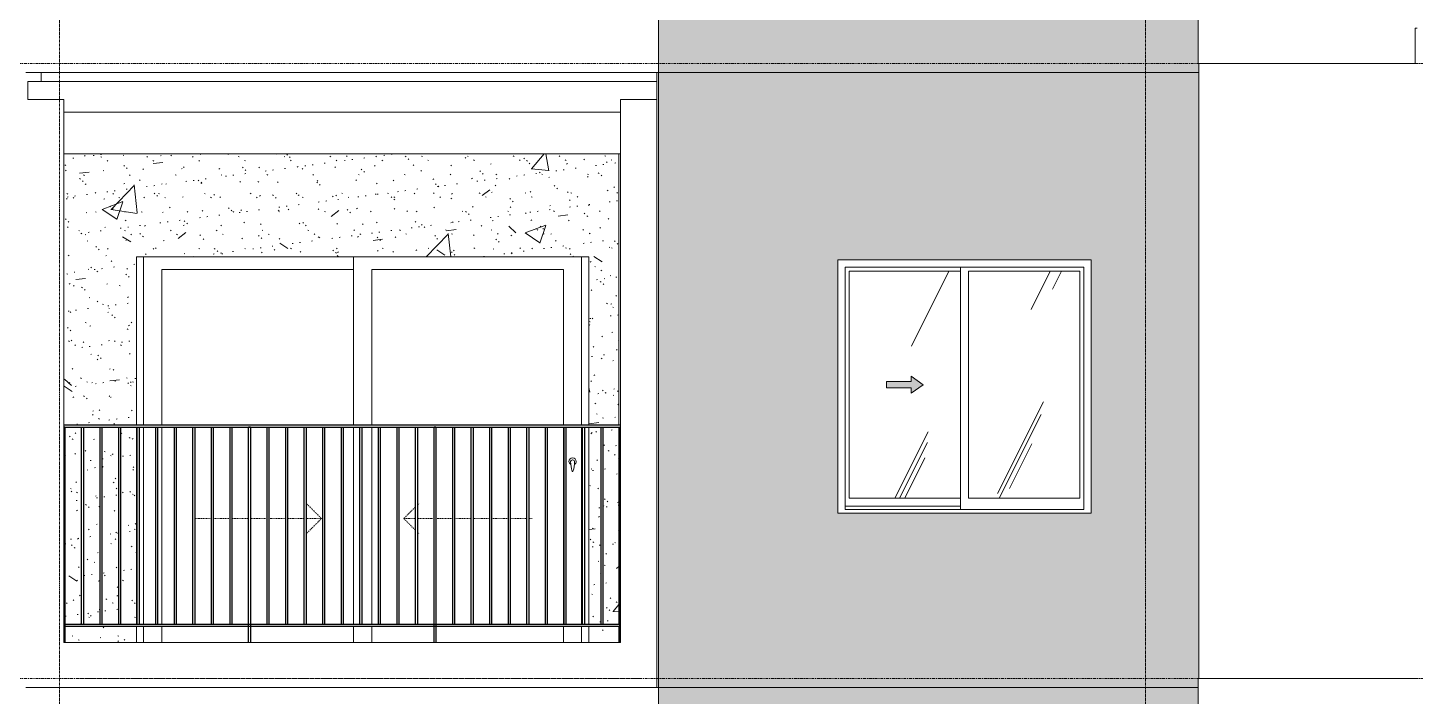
# Model space of a CAD drawing. Header units: millimetres. Extents: x 25061 to 259291, y -8723 to 35400.
# Drawn here: x 220135 to 227800, y 12302 to 15997 of the extents above; entities that cross this region are included whole.
import ezdxf

# ---------------------------------------------------------------- set-up
doc = ezdxf.new("R2010")
doc.units = ezdxf.units.MM
for name, pattern in [('1 NÉT CALL OUT', [6, 3, -3]), ('Centre', [31.75, 6.35, -4.7625, 15.875, -4.7625]), ('Dash', [6.35, 3.175, -3.175]), ('Dash 1_8_', [6.35, 3.175, -3.175]), ('Grid Line', [22.225, 12.7, -3.175, 3.175, -3.175])]:
    doc.linetypes.add(name, pattern=pattern)
for name, color, linetype, lineweight in [('0-2', 50, 'Continuous', 5), ('A-AREA', 32, 'Dash 1_8_', 9), ('A-DETL-GENF', 92, 'Continuous', 9), ('A-DETL-GENF-3', 92, '1 NÉT CALL OUT', 9), ('A-DOOR', 31, 'Continuous', 9), ('A-DOOR-FRAM', 31, 'Continuous', 9), ('A-DOOR-HDLN', 31, 'Dash', 9), ('A-FLOR-2', 7, 'Continuous', 9), ('A-FLOR-LEVL-2', 51, 'Centre', 9), ('A-GLAZ', 151, 'Continuous', 9), ('A-GLAZ-1', 7, '1 NÉT CALL OUT', 9), ('A-WALL', 113, 'Continuous', 9), ('A-WALL-PATT-2', 9, 'Continuous', 9), ('A-WALL-PATT-3', 111, 'Continuous', 5), ('I-WALL-2', 7, 'Continuous', 9), ('I-WALL-3', 2, 'Continuous', 18), ('S-BEAM-3', 7, 'Continuous', 9), ('S-GRID-1', 1, 'Grid Line', 9)]:
    doc.layers.add(name, color=color, linetype=linetype, lineweight=lineweight)
pattern_1 = [(63.435, (-78970.7, 14236.3), (-0.002, 1625.6), [567.96, -3066.99]), (63.435, (-80596.3, 14236.3), (-0.002, 1625.6), [567.96, -3066.99]), (63.435, (-78192.5, 14550.35), (-0.002, 1625.6), [567.96, -3066.99]), (63.435, (-79818.1, 14550.35), (-0.002, 1625.6), [567.96, -3066.99]), (63.435, (-78310.3, 14439.5), (-0.002, 1625.6), [567.96, -3066.99]), (63.435, (-79935.9, 14439.5), (-0.002, 1625.6), [567.96, -3066.99]), (63.435, (-78430.35, 15074.4), (-0.002, 1625.6), [276.055, -3358.9]), (63.435, (-80055.95, 15074.4), (-0.002, 1625.6), [276.055, -3358.9]), (63.435, (-78508.9, 14976.15), (-0.002, 1625.6), [567.96, -3066.99]), (63.435, (-80134.5, 14976.15), (-0.002, 1625.6), [567.96, -3066.99]), (63.435, (-78495, 15046.7), (-0.002, 1625.6), [567.96, -3066.99]), (63.435, (-80120.6, 15046.7), (-0.002, 1625.6), [567.96, -3066.99]), (63.435, (-79150.9, 14737.2), (-0.002, 1625.6), [567.96, -3066.99]), (63.435, (-80776.5, 14737.2), (-0.002, 1625.6), [567.96, -3066.99]), (63.435, (-79137, 14820.35), (-0.002, 1625.6), [567.96, -3066.99]), (63.435, (-80762.6, 14820.35), (-0.002, 1625.6), [567.96, -3066.99]), (63.435, (-79133.3, 14880.3), (-0.002, 1625.6), [567.96, -3066.99]), (63.435, (-80758.9, 14880.3), (-0.002, 1625.6), [567.96, -3066.99])]

# ---------------------------------------------------------------- blocks, each defined once
blk = doc.blocks.new('NCV_TKTC_KET CAU_rvt-2-TKCS_MẶT CẮT 2')
at = {"layer": 'A-FLOR-2'}
for p, q in [((-61052.6, 15750), (-61052.6, 15700)), ((-61127.5, 15700), (-57652.6, 15700)), ((-61127.5, 15700), (-61127.5, 15600)), ((-57852.6, 15530), (-60927.6, 15530))]:
    blk.add_line(p, q, dxfattribs=at)
at = {"layer": 'S-BEAM-3'}
blk.add_line((-57852.6, 15300), (-60927.6, 15300), dxfattribs=at)
blk = doc.blocks.new('NCV_TKTC_TANG 3 - 4_rvt-3-TKCS_MẶT CẮT 2')
at = {"layer": 'A-WALL-PATT-2'}
h = blk.add_hatch(dxfattribs=at)
h.set_pattern_fill('FP_37', color=256, style=0, pattern_type=2)
h.set_pattern_definition([(50, (-80880.3, 14125), (1165.98, -102.01), [121.92, -1341.12]), (355, (-80880.3, 14125), (-225.554, 1222.763), [97.536, -1072.896]), (100.451, (-80783.1, 14116.5), (940.433, 1120.746), [103.616, -1139.776]), (46.184, (-80880.3, 14450.1), (1734.91, -269.07), [182.88, -2011.68]), (96.636, (-80735.7, 14427.7), (1519.38, 1583.54), [155.42, -1709.66]), (351.184, (-80880.3, 14450.1), (1519.39, 1583.52), [146.3, -1609.34]), (21, (-80717.7, 14368.8), (970.33, -654.498), [121.92, -1341.12]), (326, (-80717.7, 14368.8), (395.53, 1178.804), [97.536, -1072.896]), (71.451, (-80636.9, 14314.3), (1365.87, 524.296), [103.616, -1139.776]), (37.5, (-80880.3, 14125), (19.767, 541.153), [53.645, -1006.246, 53.645, -1035.507, -1076.96]), (37.5, (-80880.3, 14125), (19.767, 541.153), [-2149.043, 53.645, -1023.315]), (7.5, (-80880.3, 14125), (427.646, 641.156), [53.645, -567.334, 53.645, -981.862, -410.464]), (7.5, (-80880.3, 14125), (427.646, 641.156), [-1656.486, 53.645, -356.82]), (327.5, (-81242.8, 14125), (867.782, -36.665), [53.645, -352.755, 53.645, -1214.323, -1682.496]), (327.5, (-81242.8, 14125), (867.782, -36.665), [-1674.368, 53.645, -1628.85]), (317.5, (-81405.4, 14125), (948.028, 162.73), [53.645, -474.675, 53.645, -788.416, -1194.816]), (317.5, (-81405.4, 14125), (948.028, 162.73), [-1370.38, 53.645, -1141.17])])
h.paths.add_polyline_path([(-60922.6, 12600), (-60527.6, 12600), (-60527.6, 12690), (-60922.6, 12690), (-60922.6, 12606.2)])
h.paths.add_polyline_path([(-57862.6, 12600), (-57862.6, 12690), (-58027.6, 12690), (-58027.6, 12600), (-57873.4, 12600)])
h.paths.add_polyline_path([(-60727.6, 12700), (-60727.6, 13790), (-60820.1, 13790), (-60820.1, 12700), (-60802.2, 12700)])
h.paths.add_polyline_path([(-60717.6, 12700), (-60625.1, 12700), (-60625.1, 13790), (-60717.6, 13790), (-60717.6, 12952)])
h.paths.add_polyline_path([(-60615.1, 12700), (-60527.6, 12700), (-60527.6, 13790), (-60615.1, 13790), (-60615.1, 12952)])
h.paths.add_polyline_path([(-60922.6, 12700), (-60830.1, 12700), (-60830.1, 13790), (-60922.6, 13790), (-60922.6, 12952)])
h.paths.add_polyline_path([(-58027.6, 12700), (-57960.1, 12700), (-57960.1, 13790), (-58027.6, 13790), (-58027.6, 12952)])
h.paths.add_polyline_path([(-57950.1, 12700), (-57862.6, 12700), (-57862.6, 13790), (-57950.1, 13790), (-57950.1, 12952)])
h.paths.add_polyline_path([(-60927.6, 13800), (-60527.6, 13800), (-60527.6, 14730), (-58027.6, 14730), (-58027.6, 13800), (-57862.6, 13800), (-57862.6, 15300), (-60927.6, 15300), (-60927.6, 14185.8)])
h = blk.add_hatch(dxfattribs=at)
h.set_pattern_fill('FP_38', color=256, style=0, pattern_type=2)
h.set_pattern_definition([(37.5, (-80880.3, 14125), (-5.1206, 156.61216), [5.364, -118.181, 5.364, -132.812, -132.08]), (37.5, (-80880.3, 14125), (-5.1206, 156.61216), [-261.722, 5.364, -126.716]), (7.5, (-80880.3, 14125), (143.847, 229.3842), [5.364, -61.285, 5.364, -105.989, -42.672]), (7.5, (-80880.3, 14125), (143.847, 229.3842), [-178.003, 5.364, -37.308]), (327.5, (-80980.28, 14125), (253.1176, 0.4601), [5.364, -35.276, 5.364, -140.94, -191.008]), (327.5, (-80980.28, 14125), (253.1176, 0.4601), [-186.944, 5.364, -185.644]), (317.5, (-80980.28, 14125), (244.3381, 71.3376), [5.364, -14.956, 5.364, -90.546, -109.728]), (317.5, (-80980.28, 14125), (244.3381, 71.3376), [-116.23, 5.364, -104.364])])
h.paths.add_polyline_path([(-60922.6, 12600), (-60527.6, 12600), (-60527.6, 12690), (-60922.6, 12690), (-60922.6, 12606.2)])
h.paths.add_polyline_path([(-57862.6, 12600), (-57862.6, 12690), (-58027.6, 12690), (-58027.6, 12600), (-57873.4, 12600)])
h.paths.add_polyline_path([(-60727.6, 12700), (-60727.6, 13790), (-60820.1, 13790), (-60820.1, 12700), (-60802.2, 12700)])
h.paths.add_polyline_path([(-60717.6, 12700), (-60625.1, 12700), (-60625.1, 13790), (-60717.6, 13790), (-60717.6, 12952)])
h.paths.add_polyline_path([(-60615.1, 12700), (-60527.6, 12700), (-60527.6, 13790), (-60615.1, 13790), (-60615.1, 12952)])
h.paths.add_polyline_path([(-60922.6, 12700), (-60830.1, 12700), (-60830.1, 13790), (-60922.6, 13790), (-60922.6, 12952)])
h.paths.add_polyline_path([(-58027.6, 12700), (-57960.1, 12700), (-57960.1, 13790), (-58027.6, 13790), (-58027.6, 12952)])
h.paths.add_polyline_path([(-57950.1, 12700), (-57862.6, 12700), (-57862.6, 13790), (-57950.1, 13790), (-57950.1, 12952)])
h.paths.add_polyline_path([(-60927.6, 13800), (-60527.6, 13800), (-60527.6, 14730), (-58027.6, 14730), (-58027.6, 13800), (-57862.6, 13800), (-57862.6, 15300), (-60927.6, 15300), (-60927.6, 14185.8)])
at = {"layer": 'I-WALL-2'}
for p, q in [((-57862.6, 13800), (-57862.6, 15300)), ((-60527.6, 13800), (-60527.6, 14730)), ((-60527.6, 14730), (-58027.6, 14730)), ((-58027.6, 14730), (-58027.6, 13800)), ((-60527.6, 12700), (-60527.6, 13790)), ((-58027.6, 13790), (-58027.6, 12700)), ((-57862.6, 12700), (-57862.6, 13790)), ((-60527.6, 12600), (-60527.6, 12690)), ((-58027.6, 12690), (-58027.6, 12600)), ((-57862.6, 12600), (-57862.6, 12690))]:
    blk.add_line(p, q, dxfattribs=at)
blk = doc.blocks.new('1_FAMILY RVT - W01-WxH 1400x1400xmm-V302-TKCS_MẶT CẮT 2')
at = {"layer": 'A-DETL-GENF-3'}
blk.add_hatch(color=256, dxfattribs=at).paths.add_polyline_path([(-56248.1, 13976.5), (-56180.3, 14023.9), (-56248.1, 14071.4), (-56248.1, 14040.9), (-56383.5, 14040.9), (-56383.5, 14007), (-56248.1, 14007)])
at = {"layer": 'A-GLAZ'}
h = blk.add_hatch(dxfattribs=at)
h.set_pattern_fill('FP_35', color=256, style=0, pattern_type=2)
h.set_pattern_definition(pattern_1)
h.paths.add_polyline_path([(-56589.1, 13397), (-55974.8, 13397), (-55974.8, 14650.9), (-56589.1, 14650.9), (-56589.1, 14007)])
h.paths.add_polyline_path([(-56248.1, 13976.5), (-56248.1, 14007), (-56383.5, 14007), (-56383.5, 14040.9), (-56248.1, 14040.9), (-56248.1, 14071.4), (-56180.3, 14023.9), (-56204.5, 14007)])
h = blk.add_hatch(dxfattribs=at)
h.set_pattern_fill('FP_35', color=256, style=0, pattern_type=2)
h.set_pattern_definition(pattern_1)
h.paths.add_polyline_path([(-55930.3, 13397), (-55316.1, 13397), (-55316.1, 14650.9), (-55930.3, 14650.9), (-55930.3, 14185.8)])
at = {"layer": 'A-DETL-GENF'}
for p, q in [((-56383.5, 14040.9), (-56383.5, 14007)), ((-56383.5, 14040.9), (-56248.1, 14040.9)), ((-56248.1, 14040.9), (-56383.5, 14040.9)), ((-56383.5, 14040.9), (-56383.5, 14007)), ((-56248.1, 14071.4), (-56248.1, 14040.9)), ((-56180.3, 14023.9), (-56248.1, 14071.4)), ((-56180.3, 14023.9), (-56248.1, 14071.4)), ((-56248.1, 14071.4), (-56248.1, 14040.9)), ((-56383.5, 14007), (-56248.1, 14007)), ((-56383.5, 14007), (-56248.1, 14007)), ((-56180.3, 14023.9), (-56248.1, 13976.5)), ((-56248.1, 13976.5), (-56180.3, 14023.9)), ((-56248.1, 14007), (-56248.1, 13976.5)), ((-56248.1, 14007), (-56248.1, 13976.5))]:
    blk.add_line(p, q, dxfattribs=at)
at = {"layer": 'A-GLAZ'}
for p, q in [((-55252.6, 14714.4), (-56652.6, 14714.4)), ((-56652.6, 14714.4), (-56652.6, 13314.4)), ((-56611.6, 14673.5), (-55293.5, 14673.5)), ((-56611.6, 13333.5), (-56611.6, 14673.5)), ((-56589.1, 14650.9), (-56589.1, 13397)), ((-55974.8, 14650.9), (-56589.1, 14650.9)), ((-55974.8, 14673.5), (-55974.8, 13333.5)), ((-55930.3, 13397), (-55930.3, 14650.9)), ((-55930.3, 14650.9), (-55316.1, 14650.9)), ((-55316.1, 14650.9), (-55316.1, 13397)), ((-55293.5, 13333.5), (-55293.5, 14673.5)), ((-55252.6, 14714.4), (-55252.6, 13314.4)), ((-55974.8, 13352.5), (-56611.6, 13352.5)), ((-55974.8, 13352.5), (-56611.6, 13352.5)), ((-56589.1, 13397), (-55974.8, 13397)), ((-55316.1, 13397), (-55930.3, 13397)), ((-55252.6, 13314.4), (-56652.6, 13314.4)), ((-55293.5, 13333.5), (-56611.6, 13333.5))]:
    blk.add_line(p, q, dxfattribs=at)
blk = doc.blocks.new('DEG_02-DEG_03 - DEG_02-2500x2400mm-CỬA ĐI 02 CÁNH TRƯỢT-V139-TKCS_MẶT CẮT 2')
at = {"layer": 'A-DOOR'}
for p, q in [((-59327.6, 10400), (-59327.6, 11330)), ((-58067.6, 11330), (-58067.6, 10400)), ((-60387.6, 11260), (-60387.6, 10400)), ((-60387.6, 11260), (-59327.6, 11260)), ((-59227.6, 11260), (-59227.6, 10400)), ((-59227.6, 11260), (-58167.6, 11260)), ((-58167.6, 10400), (-58167.6, 11260)), ((-60387.6, 10390), (-60387.6, 9300)), ((-59327.6, 9300), (-59327.6, 10390)), ((-59227.6, 10390), (-59227.6, 9300)), ((-58167.6, 9300), (-58167.6, 10390)), ((-58067.6, 10390), (-58067.6, 9300)), ((-60387.6, 9290), (-60387.6, 9200)), ((-59327.6, 9200), (-59327.6, 9290)), ((-59227.6, 9290), (-59227.6, 9200)), ((-58167.6, 9200), (-58167.6, 9290)), ((-58067.6, 9290), (-58067.6, 9200))]:
    blk.add_line(p, q, dxfattribs=at)
at = {"layer": 'A-DOOR', "flags": 128}
blk.add_lwpolyline([(-58116.1, 10208.7), (-58116.1, 10208.7), (-58116.1, 10208.7), (-58116.1, 10208.7), (-58116.1, 10208.7), (-58116.1, 10208.7), (-58116.1, 10208.7), (-58116.2, 10208.7), (-58116.2, 10208.7), (-58116.2, 10208.7), (-58116.2, 10208.7), (-58116.3, 10208.7), (-58116.3, 10208.7), (-58116.3, 10208.7), (-58116.4, 10208.7), (-58116.4, 10208.7), (-58116.4, 10208.7), (-58116.5, 10208.7), (-58116.5, 10208.7), (-58116.6, 10208.7), (-58116.6, 10208.7), (-58116.7, 10208.7), (-58116.7, 10208.7), (-58116.8, 10208.7), (-58116.8, 10208.7), (-58116.9, 10208.7), (-58116.9, 10208.7), (-58117, 10208.7), (-58117, 10208.7), (-58117.1, 10208.7), (-58117.1, 10208.7), (-58117.2, 10208.7), (-58117.3, 10208.7), (-58117.3, 10208.7), (-58117.4, 10208.7), (-58117.4, 10208.7), (-58117.5, 10208.7), (-58117.5, 10208.7), (-58117.6, 10208.7), (-58117.7, 10208.7), (-58117.7, 10208.7), (-58117.8, 10208.7), (-58117.8, 10208.7), (-58117.9, 10208.7), (-58118, 10208.7), (-58118, 10208.7), (-58118.1, 10208.7), (-58118.1, 10208.7), (-58118.2, 10208.7), (-58118.2, 10208.7), (-58118.3, 10208.7), (-58118.3, 10208.7), (-58118.4, 10208.7), (-58118.4, 10208.7), (-58118.5, 10208.7), (-58118.5, 10208.7), (-58118.6, 10208.7), (-58118.6, 10208.7), (-58118.7, 10208.7), (-58118.7, 10208.7), (-58118.7, 10208.7), (-58118.8, 10208.7), (-58118.8, 10208.7), (-58118.8, 10208.7), (-58118.9, 10208.7), (-58118.9, 10208.7), (-58118.9, 10208.7), (-58119, 10208.7), (-58119, 10208.7), (-58119, 10208.7), (-58119, 10208.7), (-58119, 10208.7), (-58119, 10208.7), (-58119, 10208.7), (-58119.1, 10208.7), (-58119.1, 10208.7)], dxfattribs=at)
at = {"layer": 'A-DOOR'}
for centre, radius, start, end in [((-58117.6, 10200), 20, 0, 180), ((-58117.6, 10200), 20, 180, 240), ((-58119.1, 10199.2), 9.45, 90, 180), ((-57963.8, 10199.2), 164.8, 180, 199.13397), ((-58116.1, 10199.2), 9.45, 0, 90), ((-58271.4, 10199.2), 164.8, 340.86603, 0), ((-58117.6, 10200), 20, 300, 0), ((-58117.2, 10146), 2.34, 199.13397, 261.03098), ((-58117.9, 10146), 2.34, 278.96902, 340.86603)]:
    blk.add_arc(centre, radius, start, end, dxfattribs=at)
at = {"layer": 'A-DOOR-FRAM'}
for p, q in [((-60487.6, 10400), (-60487.6, 11330)), ((-58067.6, 10400), (-58067.6, 11330)), ((-60487.6, 9300), (-60487.6, 10390)), ((-58067.6, 9300), (-58067.6, 10390)), ((-60487.6, 9200), (-60487.6, 9290)), ((-58067.6, 9200), (-58067.6, 9290))]:
    blk.add_line(p, q, dxfattribs=at)
at = {"layer": 'A-DOOR-HDLN'}
for p, q in [((-59504.8, 9884.2), (-59589.7, 9969.1)), ((-58975.1, 9959.5), (-58965.5, 9969.1)), ((-59050.3, 9884.2), (-58985.1, 9949.5)), ((-60205.1, 9884.2), (-60112.6, 9884.2)), ((-60102.6, 9884.2), (-60010.1, 9884.2)), ((-60000.1, 9884.2), (-59907.6, 9884.2)), ((-59897.6, 9884.2), (-59805.1, 9884.2)), ((-59795.1, 9884.2), (-59702.6, 9884.2)), ((-59692.6, 9884.2), (-59600.1, 9884.2)), ((-59590.1, 9884.2), (-59504.8, 9884.2)), ((-59504.8, 9884.2), (-59589.7, 9799.4)), ((-59050.3, 9884.2), (-58985.1, 9819)), ((-58985.1, 9884.2), (-59050.3, 9884.2)), ((-58882.6, 9884.2), (-58975.1, 9884.2)), ((-58780.1, 9884.2), (-58872.6, 9884.2)), ((-58677.6, 9884.2), (-58770.1, 9884.2)), ((-58575.1, 9884.2), (-58667.6, 9884.2)), ((-58472.6, 9884.2), (-58565.1, 9884.2)), ((-58370.1, 9884.2), (-58462.6, 9884.2)), ((-58340.3, 9884.2), (-58360.1, 9884.2)), ((-58975.1, 9809), (-58965.5, 9799.4))]:
    blk.add_line(p, q, dxfattribs=at)
blk = doc.blocks.new('Railing - 10mm-1251313-TKCS_MẶT CẮT 2')
at = {"layer": ''}
for p, q in [((-60830.064287, 5900), (-60830.064287, 6990)), ((-60820.064287, 6990), (-60820.064287, 5900))]:
    blk.add_line(p, q, dxfattribs=at)
blk = doc.blocks.new('Railing - 50 x 10mm-1251315-TKCS_MẶT CẮT 2')
at = {"layer": ''}
for p, q in [((-59897.564287, 6990), (-59907.564287, 6990)), ((-59907.564287, 5800), (-59907.564287, 6990)), ((-59897.564287, 6990), (-59897.564287, 5800))]:
    blk.add_line(p, q, dxfattribs=at)
blk = doc.blocks.new('Railing - 50 x 10mm-1251311-TKCS_MẶT CẮT 2')
at = {"layer": ''}
for q in [(-60927.564287, 6990), (-60922.564287, 5800)]:
    blk.add_line((-60922.564287, 6990), q, dxfattribs=at)
blk = doc.blocks.new('Railing - 50 x 10mm-V186-TKCS_MẶT CẮT 2')
at = {"layer": ''}
for p in [(-57852.564287, 6990), (-57857.564287, 5800)]:
    blk.add_line(p, (-57857.564287, 6990), dxfattribs=at)
blk = doc.blocks.new('Railing - Railing-3817257-TKCS_MẶT CẮT 2')
at = {"layer": ''}
for p, q in [((-60927.564287, 12700), (-57852.564287, 12700)), ((-60927.564287, 12690), (-57852.564287, 12690))]:
    blk.add_line(p, q, dxfattribs=at)
for name, p in [('Railing - 50 x 10mm-1251311-TKCS_MẶT CẮT 2', (0, 6800)), ('Railing - 10mm-1251313-TKCS_MẶT CẮT 2', (0, 6800)), ('Railing - 10mm-1251313-TKCS_MẶT CẮT 2', (102.5, 6800)), ('Railing - 10mm-1251313-TKCS_MẶT CẮT 2', (205, 6800)), ('Railing - 10mm-1251313-TKCS_MẶT CẮT 2', (307.5, 6800)), ('Railing - 10mm-1251313-TKCS_MẶT CẮT 2', (410, 6800)), ('Railing - 10mm-1251313-TKCS_MẶT CẮT 2', (512.5, 6800)), ('Railing - 10mm-1251313-TKCS_MẶT CẮT 2', (615, 6800)), ('Railing - 10mm-1251313-TKCS_MẶT CẮT 2', (717.5, 6800)), ('Railing - 10mm-1251313-TKCS_MẶT CẮT 2', (820, 6800)), ('Railing - 50 x 10mm-1251315-TKCS_MẶT CẮT 2', (0, 6800)), ('Railing - 10mm-1251313-TKCS_MẶT CẮT 2', (1025, 6800)), ('Railing - 10mm-1251313-TKCS_MẶT CẮT 2', (1127.5, 6800)), ('Railing - 10mm-1251313-TKCS_MẶT CẮT 2', (1230, 6800)), ('Railing - 10mm-1251313-TKCS_MẶT CẮT 2', (1332.5, 6800)), ('Railing - 10mm-1251313-TKCS_MẶT CẮT 2', (1435, 6800)), ('Railing - 10mm-1251313-TKCS_MẶT CẮT 2', (1537.5, 6800)), ('Railing - 10mm-1251313-TKCS_MẶT CẮT 2', (1640, 6800)), ('Railing - 10mm-1251313-TKCS_MẶT CẮT 2', (1742.5, 6800)), ('Railing - 10mm-1251313-TKCS_MẶT CẮT 2', (1845, 6800)), ('Railing - 50 x 10mm-1251315-TKCS_MẶT CẮT 2', (1025, 6800)), ('Railing - 10mm-1251313-TKCS_MẶT CẮT 2', (2050, 6800)), ('Railing - 10mm-1251313-TKCS_MẶT CẮT 2', (2152.5, 6800)), ('Railing - 10mm-1251313-TKCS_MẶT CẮT 2', (2255, 6800)), ('Railing - 10mm-1251313-TKCS_MẶT CẮT 2', (2357.5, 6800)), ('Railing - 10mm-1251313-TKCS_MẶT CẮT 2', (2460, 6800)), ('Railing - 10mm-1251313-TKCS_MẶT CẮT 2', (2562.5, 6800)), ('Railing - 10mm-1251313-TKCS_MẶT CẮT 2', (2665, 6800)), ('Railing - 10mm-1251313-TKCS_MẶT CẮT 2', (2767.5, 6800)), ('Railing - 10mm-1251313-TKCS_MẶT CẮT 2', (2870, 6800)), ('Railing - 50 x 10mm-V186-TKCS_MẶT CẮT 2', (0, 6800))]:
    blk.add_blockref(name, p)
blk = doc.blocks.new('Top Rail Type - Top Rail_Internal_-3817258-TKCS_MẶT CẮT 2')
at = {"layer": ''}
for p, q in [((-57852.564287, 13800), (-60927.564287, 13800)), ((-60927.564287, 13790), (-57852.564287, 13790))]:
    blk.add_line(p, q, dxfattribs=at)

msp = doc.modelspace()

# ---------------------------------------------------------------- hatches: boundary and pattern name
at = {"layer": 'A-WALL-PATT-3'}
h = msp.add_hatch(color=256, dxfattribs=at)
h.paths.add_polyline_path([(226600.2, 15750), (226605.2, 15750), (226605.2, 15800), (226600.2, 15800), (226600.2, 19150), (223620.2, 19150), (223620.2, 15750), (226027.1, 15750)])
h.paths.add_polyline_path([(225969.3, 16714.4), (224610.2, 16714.4), (224610.2, 18114.4), (226010.2, 18114.4), (226010.2, 16714.4)])
h = msp.add_hatch(color=256, dxfattribs=at)
h.paths.add_polyline_path([(226600.2, 12350), (226600.2, 12400), (226605.2, 12400), (226605.2, 15750), (223620.2, 15750), (223620.2, 12350), (226027.1, 12350)])
h.paths.add_polyline_path([(225969.3, 13314.4), (224610.2, 13314.4), (224610.2, 14714.4), (226010.2, 14714.4), (226010.2, 13314.4)])
h = msp.add_hatch(color=256, dxfattribs=at)
h.paths.add_polyline_path([(226027.1, 8950), (226600.2, 8950), (226600.2, 12350), (223620.2, 12350), (223620.2, 8950), (224436.7, 8950)])
h.paths.add_polyline_path([(225969.3, 9914.4), (224610.2, 9914.4), (224610.2, 11314.4), (226010.2, 11314.4), (226010.2, 9914.4)])

# ---------------------------------------------------------------- linework, layer by layer
at = {"layer": 'A-AREA'}
msp.add_line((223510.2, 12400), (220410.2, 12400), dxfattribs=at)
at = {"layer": 'A-FLOR-LEVL-2'}
for p, q in [((147110.2, 15800), (255566.7, 15800)), ((147110.2, 12400), (255566.7, 12400))]:
    msp.add_line(p, q, dxfattribs=at)
at = {"layer": 'A-WALL'}
for p, q in [((226600.2, 29400), (226600.2, 15800)), ((223620.2, 29350), (223620.2, 5550)), ((226600.2, 15800), (227800.1, 15800)), ((227800.1, 15800), (226605.2, 15800)), ((226605.2, 15800), (226605.2, 12400)), ((220125.2, 15750), (226605.2, 15750)), ((223610.2, 12350), (223610.2, 15750)), ((226605.2, 15750), (223620.2, 15750)), ((220135.2, 15600), (220335.2, 15600)), ((220335.2, 15600), (220335.2, 12600)), ((223410.2, 12600), (223410.2, 15600)), ((223610.2, 15600), (223410.2, 15600)), ((223410.2, 12600), (220335.2, 12600)), ((226600.2, 12350), (220125.2, 12350)), ((223620.2, 12350), (226600.2, 12350)), ((226600.2, 5700), (226600.2, 12400)), ((227800.1, 12400), (226600.2, 12400)), ((226605.2, 12400), (227800.1, 12400))]:
    msp.add_line(p, q, dxfattribs=at)
at = {"layer": 'I-WALL-3'}
for p, q in [((227800.1, 15994), (227800.1, 15800)), ((227810.1, 15994), (227800.1, 15994)), ((227800.1, 15800), (227810.1, 15800))]:
    msp.add_line(p, q, dxfattribs=at)
at = {"layer": 'S-GRID-1'}
for p, q in [((220310.2, -3283.1), (220310.2, 30285.9)), ((226310.2, -3283.1), (226310.2, 30285.9))]:
    msp.add_line(p, q, dxfattribs=at)

# ---------------------------------------------------------------- block references
at = {"layer": ''}
for name in ['Top Rail Type - Top Rail_Internal_-3817258-TKCS_MẶT CẮT 2', 'Railing - Railing-3817257-TKCS_MẶT CẮT 2']:
    msp.add_blockref(name, (281262.8, 0), dxfattribs=at)
at = {"layer": '0-2'}
for name in ['NCV_TKTC_KET CAU_rvt-2-TKCS_MẶT CẮT 2', 'NCV_TKTC_TANG 3 - 4_rvt-3-TKCS_MẶT CẮT 2']:
    msp.add_blockref(name, (281262.8, 0), dxfattribs=at)
at = {"layer": 'A-DOOR'}
msp.add_blockref('DEG_02-DEG_03 - DEG_02-2500x2400mm-CỬA ĐI 02 CÁNH TRƯỢT-V139-TKCS_MẶT CẮT 2', (281262.8, 3400), dxfattribs=at)
at = {"layer": 'A-GLAZ-1'}
msp.add_blockref('1_FAMILY RVT - W01-WxH 1400x1400xmm-V302-TKCS_MẶT CẮT 2', (281262.8, 0), dxfattribs=at)

doc.saveas('drawing.dxf')
